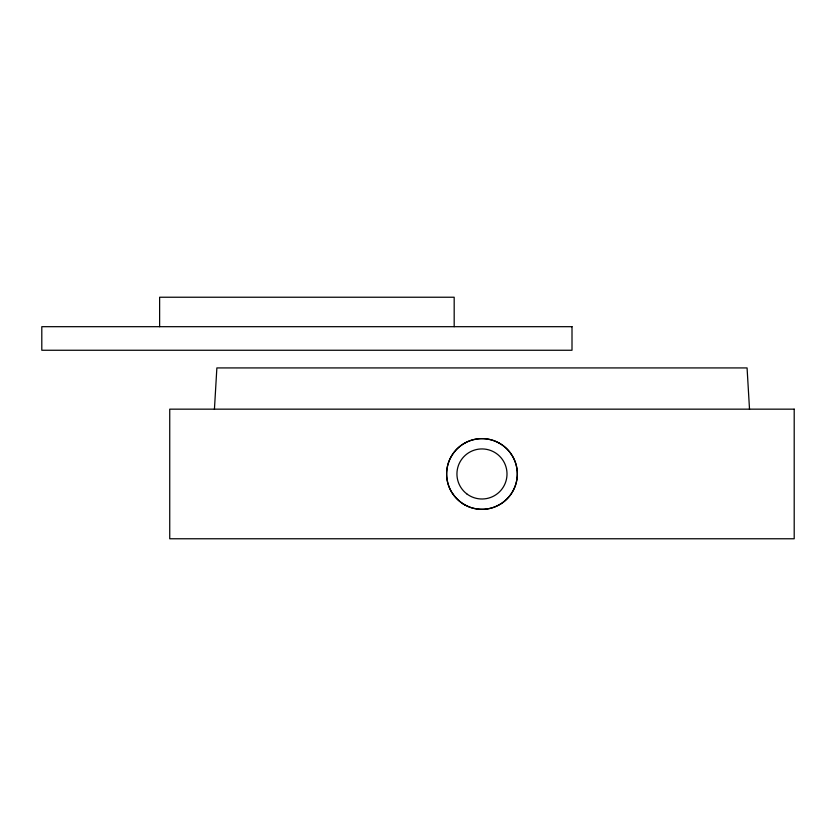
<?xml version="1.0" encoding="UTF-8"?>
<svg xmlns="http://www.w3.org/2000/svg" width="836" height="836" viewBox="0 0 836 836"><rect width="100%" height="100%" fill="white"/><g stroke="black" fill="none" stroke-linecap="round" stroke-linejoin="round"><path stroke-width="1.25" d="M214.424 409.4L216.869 367.924L747.07 367.924L749.526 409.4M464.691 443.132L467.606 441.669A35.363 35.352 90 0 1 480.24 438.66L483.501 438.649A35.363 35.352 -90 0 1 496.156 441.596L499.082 443.038M464.858 504.892L467.784 506.344M511.078 453.906L512.802 456.675A35.133 34.872 -90 0 1 512.907 491.077L511.193 493.857A35.405 35.311 -90 0 1 499.259 504.798L496.344 506.261A35.363 35.352 -90 0 1 483.699 509.312L480.439 509.281A35.363 35.352 -90 0 1 467.784 506.376M452.872 494.024L451.137 491.255A35.133 34.872 -90 0 1 451.043 456.853L452.757 454.073A35.363 35.352 -90 0 1 464.722 443.111M454.178 326.688L454.178 297.229L159.624 297.229L159.624 326.688M499.05 443.017A35.363 35.352 -90 0 1 511.057 453.875M464.983 504.892A35.405 35.311 -90 0 1 452.987 494.024M572.002 326.688L41.8 326.688L41.8 350.253L572.002 350.253L572.002 326.688M794.2 409.159L169.739 409.159L169.739 538.771L794.2 538.771L794.2 409.159M462.987 503.784A35.342 35.342 0 0 0 517.285 475.496A35.342 35.342 0 0 0 465.642 442.62A35.342 35.342 0 0 0 462.987 503.784M466.728 493.825A25.038 25.038 0 0 0 506.794 477.231A25.038 25.038 0 0 0 472.392 450.834A25.038 25.038 0 0 0 466.728 493.825"/></g></svg>
